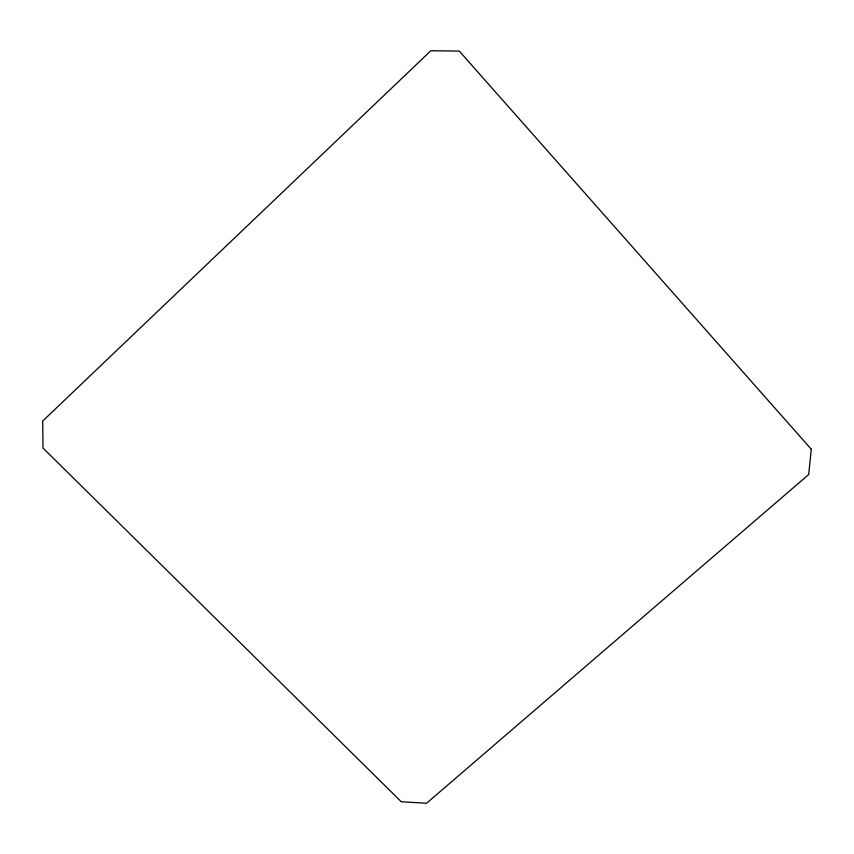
<?xml version="1.0" encoding="UTF-8"?>
<svg xmlns="http://www.w3.org/2000/svg" width="854" height="854" viewBox="0 0 854 854"><rect width="100%" height="100%" fill="white"/><g stroke="black" fill="none" stroke-linecap="round" stroke-linejoin="round"><path stroke-width="1.28" d="M811.3 449.247L808.674 474.546L426.562 803.262L401.284 801.746L43.02 448.051L42.7 421.043L430.843 50.738L459.324 51.112L811.3 449.247"/></g></svg>
